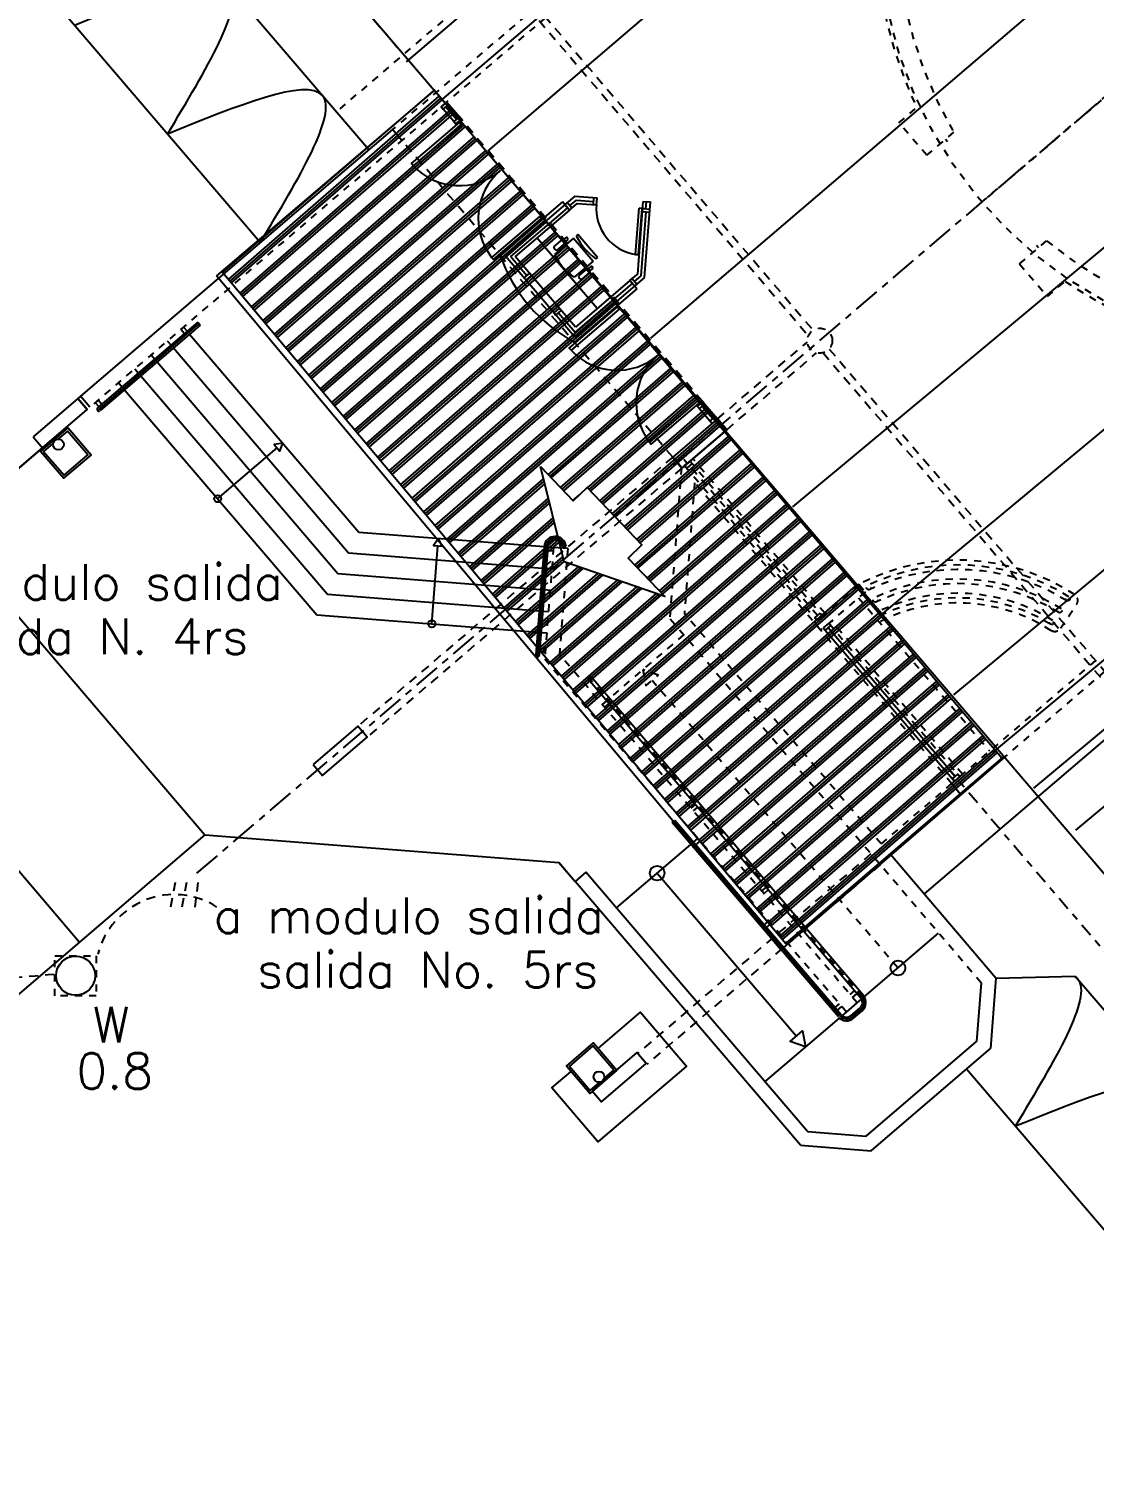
# Model space of a CAD drawing. Extents: x 146 to 670, y 614 to 806.
# Drawn here: x 375.46 to 390.37, y 697.72 to 717.83 of the extents above; entities that cross this region are included whole.
import ezdxf

# ---------------------------------------------------------------- set-up
doc = ezdxf.new("R2010")
doc.units = 0
doc.header["$LTSCALE"] = 0.5
doc.header["$MEASUREMENT"] = 0
for name, pattern in [('CENTER2', [1.125, 0.75, -0.125, 0.125, -0.125]), ('DASHED2', [0.375, 0.25, -0.125]), ('HIDDEN', [0.375, 0.25, -0.125]), ('HIDDEN2', [0.1875, 0.125, -0.0625])]:
    doc.linetypes.add(name, pattern=pattern)
doc.layers.get('0').update_dxf_attribs({"linetype": 'CONTINUOUS'})
for name, color, linetype in [('2', 1, 'CONTINUOUS'), ('6', 7, 'CONTINUOUS'), ('9', 1, 'DASHED2'), ('ALUMBRADO', 5, 'CONTINUOUS'), ('CALLE-PROY', 3, 'DASHED2'), ('EJES', 6, 'CENTER2'), ('escaleras', 1, 'CONTINUOUS'), ('M-ARQ', 1, 'CONTINUOUS'), ('METAL', 1, 'CONTINUOUS'), ('MUEBLES', 1, 'CONTINUOUS'), ('murosbajos', 1, 'CONTINUOUS'), ('paredes', 1, 'CONTINUOUS'), ('pisoplanta', 1, 'CONTINUOUS'), ('PROYECCIONES', 6, 'HIDDEN'), ('PUERTAS', 1, 'CONTINUOUS'), ('talud', 5, 'CONTINUOUS'), ('texturas', 6, 'CONTINUOUS'), ('TOMAS', 4, 'HIDDEN2'), ('tuberia_alumbrado', 3, 'DASHED2'), ('ventana', 1, 'CONTINUOUS'), ('ventanas', 1, 'CONTINUOUS')]:
    doc.layers.add(name, color=color, linetype=linetype)
doc.styles.add('romans', font='romans.shx')

# ---------------------------------------------------------------- blocks, each defined once
blk = doc.blocks.new('SILLA-OFICINA-01')
at = {"color": 0}
for p, q in [((0.21, 0), (-0.21, 0)), ((0.21, 0), (0.21, -0.03)), ((-0.287, -0.153), (-0.287, -0.202)), ((-0.247, -0.153), (-0.247, -0.201)), ((-0.21, 0), (-0.21, -0.03)), ((-0.21, -0.08), (0.21, -0.08)), ((-0.21, -0.08), (-0.21, -0.43)), ((-0.045, -0.08), (-0.045, -0.054)), ((0.045, -0.054), (0.045, -0.08)), ((0.21, -0.08), (0.21, -0.43)), ((0.247, -0.153), (0.247, -0.201)), ((0.287, -0.153), (0.287, -0.202)), ((-0.3, -0.208), (-0.3, -0.37)), ((-0.235, -0.208), (-0.235, -0.37)), ((0.235, -0.208), (0.235, -0.37)), ((0.3, -0.208), (0.3, -0.37))]:
    blk.add_line(p, q, dxfattribs=at)
for centre, radius, start, end in [((-0.267, -0.262), 0.0628, 58.952, 121.0494), ((-0.267, -0.162), 0.0218, 24.6645, 155.1058), ((0, 0.84), 0.895, 256.424, 283.5774), ((0.267, -0.262), 0.0628, 58.9521, 121.0493), ((0.267, -0.162), 0.0218, 24.8958, 155.3367), ((-0.267, -0.316), 0.0628, 238.952, 301.0494), ((0.267, -0.316), 0.0628, 238.952, 301.0493), ((0, 0.439), 0.894, 256.4219, 283.5647)]:
    blk.add_arc(centre, radius, start, end, dxfattribs=at)

msp = doc.modelspace()

# ---------------------------------------------------------------- hatches: boundary and pattern name
at = {"layer": '2'}
h = msp.add_hatch(dxfattribs=at)
h.set_pattern_fill('PLAST', color=256, angle=41, style=0)
h.set_pattern_definition([(41, (2011.3339, -735.46188), (-0.164014757, 0.188677395), []), (41, (2011.3134, -735.4383), (-0.164014757, 0.188677395), []), (41, (2011.2929, -735.4147), (-0.164014757, 0.188677395), [])])
h.paths.add_polyline_path([(382.621, 711.701), (383.08, 711.222), (383.275, 711.408), (384.042, 710.607), (383.848, 710.421), (384.364, 709.882), (382.952, 710.367)], flags=16)
edge = h.paths.add_edge_path()
edge.add_line((389.081, 707.62), (381.131, 716.971))
edge.add_line((381.131, 716.971), (378.168, 714.425))
edge.add_line((378.168, 714.425), (386.056, 705.027))
edge.add_line((386.056, 705.027), (389.097, 707.635))

# ---------------------------------------------------------------- linework, layer by layer
at = {"layer": '2', "ltscale": 2}
for p, q in [((397.172, 731.418, -1221.5), (380.739, 717.368, -1221.5)), ((397.67, 730.887, -1221.5), (381.237, 716.837, -1221.5)), ((398.318, 730.173, -1221.5), (381.885, 716.123, -1221.5)), ((400.594, 727.55, -1221.5), (384.161, 713.499, -1221.5)), ((402.765, 724.976, -1221.5), (386.151, 711.14, -1221.5)), ((404.026, 723.481, -1221.5), (387.412, 709.645, -1221.5)), ((405.018, 722.342, -1221.5), (388.404, 708.506, -1221.5)), ((405.563, 721.534, -1221.5), (388.949, 707.697, -1221.5)), ((406.136, 721.036, -1221.5), (389.522, 707.2, -1221.5)), ((406.726, 720.447, -1221.5), (390.112, 706.611, -1221.5))]:
    msp.add_line(p, q, dxfattribs=at)
at = {"layer": '2'}
msp.add_lwpolyline([(389.081, 707.62), (381.131, 716.971), (378.168, 714.425), (386.056, 705.027), (389.097, 707.635)], dxfattribs=at)
at = {"layer": '6', "ltscale": 2}
msp.add_line((392.692, 703.45, -1221.5), (377.53, 721.184, -1221.5), dxfattribs=at)
msp.add_lwpolyline([(381.14, 716.975), (378.086, 714.373)], dxfattribs=at)
at = {"layer": '6', "ltscale": 2, "elevation": -1221.5}
msp.add_lwpolyline([(389.116, 707.633), (385.986, 704.938), (378.086, 714.373)], dxfattribs=at)
at = {"layer": '6'}
msp.add_lwpolyline([(382.621, 711.701), (383.08, 711.222), (383.275, 711.408), (384.042, 710.607), (383.848, 710.421), (384.364, 709.882), (382.952, 710.367), (382.621, 711.701)], dxfattribs=at)
at = {"layer": '9', "ltscale": 0.8}
for p, q in [((397.922, 723.202, -1221.5), (388.801, 715.404, -1221.5)), ((381.862, 718.464, -1221.5), (379.762, 716.669, -1221.5)), ((382.564, 718.143, -1221.5), (380.55, 716.421, -1221.5)), ((382.694, 717.991, -1221.5), (380.68, 716.269, -1221.5)), ((387.64, 716.516, -1221.5), (387.887, 716.727, -1221.5)), ((388.029, 716.06, -1221.5), (387.64, 716.516, -1221.5)), ((380.699, 716.285, -1221.5), (376.312, 712.535, -1221.5)), ((388.029, 716.06, -1221.5), (388.408, 716.383, -1221.5)), ((388.292, 716.284, -1221.5), (388.318, 716.254, -1221.5)), ((389.329, 714.539, -1221.5), (389.708, 714.863, -1221.5)), ((389.592, 714.764, -1221.5), (389.566, 714.795, -1221.5)), ((389.329, 714.539, -1221.5), (389.719, 714.083, -1221.5)), ((389.719, 714.083, -1221.5), (389.967, 714.295, -1221.5)), ((386.604, 709.648, -1221.5), (384.753, 711.813, -1221.5)), ((384.595, 711.69, -1221.5), (384.43, 709.575, -1221.5)), ((384.639, 711.715, -1221.5), (386.49, 709.55, -1221.5)), ((386.499, 709.616, -1221.5), (384.706, 711.715, -1221.5)), ((384.715, 711.78, -1221.5), (386.566, 709.615, -1221.5)), ((384.779, 711.475, -1221.5), (384.636, 709.642, -1221.5)), ((388.378, 707.265, -1221.5), (384.779, 711.475, -1221.5)), ((382.803, 710.571, -1221.5), (382.68, 709.005, -1221.5)), ((383.002, 710.556, -1221.5), (382.886, 709.072, -1221.5)), ((387.079, 710.054, -1221.5), (386.452, 709.518, -1221.5)), ((387.079, 710.054, -1221.5), (387.17, 709.948, -1221.5)), ((387.17, 709.948, -1221.5), (386.543, 709.412, -1221.5)), ((387.075, 709.866, -1221.5), (388.91, 707.72, -1221.5)), ((388.792, 704.473, -1221.5), (384.43, 709.575, -1221.5)), ((387.39, 706.421, -1221.5), (384.636, 709.642, -1221.5)), ((389.904, 709.438, -1221.5), (390.128, 709.77, -1221.5)), ((386.543, 709.412, -1221.5), (386.452, 709.518, -1221.5)), ((386.657, 709.509, -1221.5), (388.492, 707.363, -1221.5)), ((388.53, 707.395, -1221.5), (386.695, 709.542, -1221.5)), ((384.625, 709.347, -1221.5), (383.584, 708.457, -1221.5)), ((386.904, 704.065, -1221.5), (382.68, 709.005, -1221.5)), ((387.056, 704.195, -1221.5), (382.886, 709.072, -1221.5)), ((390.392, 708.988, -1221.5), (388.378, 707.265, -1221.5)), ((390.522, 708.836, -1221.5), (388.508, 707.113, -1221.5)), ((387.123, 704.278, -1221.5), (383.305, 708.744, -1221.5)), ((387.626, 704.682, -1221.5), (384.184, 708.708, -1221.5)), ((388.378, 707.265, -1221.5), (387.39, 706.421, -1221.5)), ((385.779, 705.812, -1221.5), (385.718, 705.76, -1221.5))]:
    msp.add_line(p, q, dxfattribs=at)
at = {"layer": '9', "ltscale": 0.8, "elevation": -1221.5}
for points in [[(386.461, 709.584), (386.537, 709.649), (386.566, 709.615), (386.49, 709.55)], [(386.61, 709.411), (386.686, 709.476), (386.657, 709.509), (386.581, 709.444)], [(384.055, 708.859), (384.097, 708.633), (384.272, 708.783)]]:
    msp.add_lwpolyline(points, close=True, dxfattribs=at)
at = {"layer": '9', "ltscale": 0.8}
for centre, radius in [((393.362, 719.303, -1221.5), 6), ((386.532, 713.464, -1221.5), 0.175), ((387.217, 710.01, -1221.5), 0.032), ((387.311, 709.836, -1221.5), 0.0321), ((390.003, 709.854, -1221.5), 0.032), ((387.405, 709.663, -1221.5), 0.0321), ((389.891, 709.688, -1221.5), 0.032), ((389.78, 709.522, -1221.5), 0.032)]:
    msp.add_circle(centre, radius, dxfattribs=at)
for centre, radius, start, end in [((393.362, 719.303, -1221.5), 5.75, 315.5185, 125.5415), ((393.362, 719.303, -1221.5), 5.75, 135.5185, 210.5146), ((393.362, 719.303, -1221.5), 6.05, 141.0057, 205.195), ((393.362, 719.303, -1221.5), 5.75, 230.5454, 305.5415), ((393.362, 719.303, -1221.5), 6.05, 235.865, 284.8339), ((388.465, 707.394, -1221.5), 2.999, 56.9949, 117.5246), ((388.467, 707.396, -1221.5), 2.929, 57.9971, 115.5918), ((388.467, 707.396, -1221.5), 2.865, 57.9975, 115.5266), ((388.465, 707.392, -1221.5), 2.735, 57.9975, 115.2945), ((388.465, 707.392, -1221.5), 2.671, 57.9975, 115.2174), ((388.465, 707.394, -1221.5), 2.399, 57.1439, 117.2788), ((388.461, 707.388, -1221.5), 2.54, 58.2952, 114.9432), ((388.461, 707.388, -1221.5), 2.476, 58.2952, 114.851), ((390.045, 709.826, -1221.5), 0.1, 326.064, 56.9949), ((389.821, 709.494, -1221.5), 0.1, 237.1439, 326.064)]:
    msp.add_arc(centre, radius, start, end, dxfattribs=at)
at = {"layer": 'ALUMBRADO'}
msp.add_circle((376.112, 704.574), 0.274, dxfattribs=at)
at = {"layer": 'CALLE-PROY', "color": 5, "linetype": 'Continuous'}
msp.add_line((377.923, 706.545, -1221.5), (360.97, 692.051, -1221.5), dxfattribs=at)
at = {"layer": 'EJES'}
msp.add_line((377.812, 706.008, -1221.5), (399.811, 724.817, -1221.5), dxfattribs=at)
at = {"layer": 'EJES', "ltscale": 0.5}
for p, q in [((384.626, 711.808, -1221.5), (384.677, 711.748, -1221.5)), ((387.983, 707.882, -1221.5), (395.86, 698.668, -1221.5))]:
    msp.add_line(p, q, dxfattribs=at)
at = {"layer": 'escaleras'}
for p, q in [((377.396, 713.462, -1221.5), (377.448, 713.401, -1221.5)), ((377.709, 713.558, -1221.5), (380.08, 710.784, -1221.5)), ((377.168, 713.267, -1221.5), (377.22, 713.206, -1221.5)), ((377.481, 713.363, -1221.5), (379.933, 710.495, -1221.5)), ((376.94, 713.072, -1221.5), (376.992, 713.011, -1221.5)), ((377.253, 713.168, -1221.5), (379.785, 710.205, -1221.5)), ((376.712, 712.877, -1221.5), (376.764, 712.816, -1221.5)), ((377.025, 712.973, -1221.5), (379.638, 709.916, -1221.5)), ((376.797, 712.778, -1221.5), (379.491, 709.627, -1221.5)), ((375.647, 711.966, -1221.5), (374.284, 710.801, -1221.5)), ((378.101, 711.252, -1221.5), (378.934, 711.963, -1221.5)), ((380.08, 710.784, -1221.5), (382.673, 710.582, -1221.5)), ((381.1, 709.501, -1221.5), (381.185, 710.593, -1221.5)), ((379.933, 710.495, -1221.5), (382.65, 710.282, -1221.5)), ((379.785, 710.205, -1221.5), (382.626, 709.983, -1221.5)), ((382.699, 710.279, -1221.5), (382.779, 710.272, -1221.5)), ((382.676, 709.979, -1221.5), (382.756, 709.973, -1221.5)), ((379.638, 709.916, -1221.5), (382.603, 709.684, -1221.5)), ((379.491, 709.627, -1221.5), (382.579, 709.385, -1221.5)), ((382.653, 709.68, -1221.5), (382.732, 709.674, -1221.5)), ((382.629, 709.381, -1221.5), (382.709, 709.375, -1221.5)), ((383.685, 705.522, -1221.5), (384.726, 706.413, -1221.5)), ((384.255, 706.01, -1221.5), (386.205, 703.729, -1221.5)), ((387.154, 704.278, -1221.5), (388.196, 705.17, -1221.5)), ((387.056, 704.195, -1221.5), (387.115, 704.246, -1221.5)), ((385.764, 703.09, -1221.5), (386.806, 703.981, -1221.5)), ((386.845, 704.014, -1221.5), (386.904, 704.065, -1221.5))]:
    msp.add_line(p, q, dxfattribs=at)
at = {"layer": 'escaleras', "color": 5}
for p, q in [((382.723, 710.578, -1221.5), (382.803, 710.571, -1221.5)), ((382.719, 710.528, -1221.5), (382.799, 710.522, -1221.5)), ((383.324, 708.761, -1221.5), (383.286, 708.728, -1221.5)), ((387.104, 704.262, -1221.5), (383.286, 708.728, -1221.5)), ((387.142, 704.295, -1221.5), (383.324, 708.761, -1221.5)), ((383.546, 708.424, -1221.5), (383.485, 708.372, -1221.5)), ((383.578, 708.386, -1221.5), (383.517, 708.334, -1221.5)), ((384.788, 706.971, -1221.5), (384.727, 706.919, -1221.5)), ((384.82, 706.933, -1221.5), (384.759, 706.881, -1221.5)), ((384.466, 706.717, -1221.5), (384.504, 706.749, -1221.5)), ((384.764, 706.445, -1221.5), (384.825, 706.497, -1221.5)), ((384.796, 706.407, -1221.5), (384.857, 706.459, -1221.5)), ((386.959, 704.309, -1221.5), (387.018, 704.36, -1221.5)), ((386.747, 704.128, -1221.5), (386.807, 704.179, -1221.5)), ((386.991, 704.271, -1221.5), (387.05, 704.322, -1221.5)), ((386.78, 704.09, -1221.5), (386.839, 704.141, -1221.5))]:
    msp.add_line(p, q, dxfattribs=at)
at = {"layer": 'escaleras', "elevation": -1221.5}
for points in [[(379.014, 712.031), (378.894, 712.009), (378.973, 711.917)], [(381.193, 710.697), (381.125, 710.597), (381.246, 710.588)], [(386.334, 703.578), (386.117, 703.654), (386.292, 703.804)]]:
    msp.add_lwpolyline(points, close=True, dxfattribs=at)
at = {"layer": 'escaleras'}
for centre, radius in [((378.101, 711.252, -1221.5), 0.05), ((381.1, 709.501, -1221.5), 0.05), ((384.255, 706.01, -1221.5), 0.103), ((387.626, 704.682, -1221.5), 0.103)]:
    msp.add_circle(centre, radius, dxfattribs=at)
at = {"layer": 'METAL'}
for centre in [(375.872, 712.011, -1221.5), (383.44, 703.159, -1221.5)]:
    msp.add_circle(centre, 0.075, dxfattribs=at)
at = {"layer": 'MUEBLES'}
msp.add_line((381.307, 716.805, -1221.5), (381.326, 716.821, -1221.5), dxfattribs=at)
msp.add_line((381.307, 716.805, -1221.5), (381.326, 716.821, -1221.5), dxfattribs=at)
at = {"layer": 'MUEBLES', "elevation": -1221.5}
for points in [[(381.307, 716.805), (381.231, 716.74), (381.26, 716.707), (381.336, 716.772)], [(381.485, 716.597), (381.409, 716.532), (381.437, 716.499), (381.513, 716.564)], [(382.963, 715.369), (383.028, 715.293), (383.061, 715.321), (382.996, 715.397)], [(382.466, 714.41), (382.39, 714.345), (382.419, 714.312), (382.495, 714.377)], [(383.937, 714.229), (383.872, 714.305), (383.906, 714.333), (383.971, 714.257)], [(382.885, 713.921), (382.809, 713.856), (382.837, 713.822), (382.913, 713.887)], [(384.921, 712.578), (384.845, 712.513), (384.817, 712.546), (384.893, 712.611)], [(385.099, 712.37), (385.023, 712.305), (384.994, 712.338), (385.07, 712.403)], [(384.744, 711.747), (384.668, 711.682), (384.639, 711.715), (384.715, 711.78)]]:
    msp.add_lwpolyline(points, close=True, dxfattribs=at)
at = {"layer": 'MUEBLES'}
msp.add_arc((384.14, 715.389, -1221.5), 2.208, 199.2907, 241.7693, dxfattribs=at)
at = {"layer": 'murosbajos'}
for p, q in [((380.55, 716.421, -1221.5), (376.182, 712.687, -1221.5)), ((376.144, 712.654, -1221.5), (376.274, 712.502, -1221.5)), ((383.002, 710.556, -1221.5), (382.803, 710.571, -1221.5)), ((388.508, 707.113, -1221.5), (387.52, 706.269, -1221.5)), ((388.998, 704.54, -1221.5), (387.52, 706.269, -1221.5)), ((383.257, 706.023, -1221.5), (383.105, 705.893, -1221.5)), ((386.36, 702.393, -1221.5), (383.257, 706.023, -1221.5)), ((386.262, 702.2, -1221.5), (383.105, 705.893, -1221.5)), ((388.792, 704.473, -1221.5), (388.728, 703.651, -1221.5)), ((388.998, 704.54, -1221.5), (388.921, 703.553, -1221.5)), ((386.904, 704.065, -1221.5), (387.056, 704.195, -1221.5)), ((387.182, 702.329, -1221.5), (388.728, 703.651, -1221.5)), ((387.249, 702.123, -1221.5), (388.921, 703.553, -1221.5)), ((386.36, 702.393, -1221.5), (387.182, 702.329, -1221.5)), ((386.262, 702.2, -1221.5), (387.249, 702.123, -1221.5))]:
    msp.add_line(p, q, dxfattribs=at)
at = {"layer": 'murosbajos', "color": 6}
for p, q in [((377.84, 713.703, -1221.5), (376.418, 712.487, -1221.5)), ((382.698, 710.58, -1221.5), (382.577, 709.038, -1221.5)), ((386.811, 704.012, -1221.5), (384.485, 706.733, -1221.5)), ((386.988, 703.998, -1221.5), (387.109, 704.102, -1221.5))]:
    msp.add_line(p, q, dxfattribs=at)
at = {"layer": 'murosbajos', "color": 5}
for p, q in [((377.823, 713.722, -1221.5), (376.421, 712.523, -1221.5)), ((377.856, 713.684, -1221.5), (376.454, 712.485, -1221.5)), ((377.586, 713.624, -1221.5), (377.638, 713.563, -1221.5)), ((377.624, 713.656, -1221.5), (377.676, 713.596, -1221.5)), ((377.823, 713.722, -1221.5), (377.856, 713.684, -1221.5)), ((376.44, 712.539, -1221.5), (376.388, 712.6, -1221.5)), ((376.478, 712.571, -1221.5), (376.426, 712.632, -1221.5)), ((382.673, 710.582, -1221.5), (382.554, 709.065, -1221.5)), ((382.723, 710.578, -1221.5), (382.604, 709.061, -1221.5)), ((382.929, 710.583, -1221.5), (382.979, 710.589, -1221.5)), ((382.608, 709.111, -1221.5), (382.688, 709.105, -1221.5)), ((382.612, 709.161, -1221.5), (382.692, 709.155, -1221.5)), ((386.792, 703.996, -1221.5), (384.466, 706.717, -1221.5)), ((386.83, 704.028, -1221.5), (384.504, 706.749, -1221.5)), ((385.779, 705.812, -1221.5), (385.718, 705.76, -1221.5)), ((385.811, 705.774, -1221.5), (385.75, 705.722, -1221.5)), ((385.755, 705.286, -1221.5), (385.816, 705.338, -1221.5)), ((385.755, 705.286, -1221.5), (385.816, 705.338, -1221.5)), ((385.787, 705.248, -1221.5), (385.848, 705.3, -1221.5)), ((386.971, 704.017, -1221.5), (387.093, 704.121, -1221.5)), ((387.004, 703.979, -1221.5), (387.125, 704.083, -1221.5))]:
    msp.add_line(p, q, dxfattribs=at)
for centre, radius, start, end in [((376.437, 712.504, -1221.5), 0.025, 130.53, 310.53), ((382.826, 710.57, -1221.5), 0.154, 7.1921, 175.53), ((382.826, 710.57, -1221.5), 0.104, 7.1921, 175.53), ((382.579, 709.063, -1221.5), 0.025, 175.53, 355.53), ((387.028, 704.197, -1221.5), 0.1, 310.53, 40.53), ((387.028, 704.197, -1221.5), 0.15, 310.53, 40.53), ((386.906, 704.093, -1221.5), 0.15, 220.53, 310.53), ((386.906, 704.093, -1221.5), 0.1, 220.53, 310.53)]:
    msp.add_arc(centre, radius, start, end, dxfattribs=at)
at = {"layer": 'murosbajos', "color": 6}
for centre, radius, start, end in [((382.826, 710.57, -1221.5), 0.129, 7.1921, 175.53), ((387.028, 704.197, -1221.5), 0.125, 310.53, 40.53), ((386.906, 704.093, -1221.5), 0.125, 220.53, 310.53)]:
    msp.add_arc(centre, radius, start, end, dxfattribs=at)
at = {"layer": 'paredes'}
for p, q in [((380.68, 716.269, -1221.5), (380.55, 716.421, -1221.5)), ((385.099, 712.37, -1221.5), (384.472, 711.834, -1221.5)), ((385.229, 712.218, -1221.5), (384.602, 711.682, -1221.5)), ((385.099, 712.37, -1221.5), (385.229, 712.218, -1221.5)), ((384.601, 711.683, -1221.5), (384.472, 711.834, -1221.5)), ((388.378, 707.265, -1221.5), (388.508, 707.113, -1221.5)), ((388.394, 707.246, -1221.5), (388.485, 707.14, -1221.5))]:
    msp.add_line(p, q, dxfattribs=at)
at = {"layer": 'paredes', "color": 1}
msp.add_line((376.182, 712.687, -1221.5), (376.144, 712.654, -1221.5), dxfattribs=at)
at = {"layer": 'paredes', "color": 3}
msp.add_line((376.312, 712.535, -1221.5), (376.182, 712.687, -1221.5), dxfattribs=at)
at = {"layer": 'paredes', "elevation": -1221.5}
for points in [[(375.517, 712.118), (375.647, 711.966), (376.274, 712.502), (376.144, 712.654)], [(384.472, 711.834), (384.602, 711.682), (385.229, 712.218), (385.099, 712.37)], [(379.439, 707.531), (379.569, 707.379), (380.196, 707.915), (380.066, 708.067)], [(383.345, 702.963), (383.475, 702.81), (384.102, 703.347), (383.972, 703.499)]]:
    msp.add_lwpolyline(points, close=True, dxfattribs=at)
at = {"layer": 'pisoplanta'}
for p, q in [((374.284, 710.801, -1221.5), (377.923, 706.545, -1221.5)), ((377.923, 706.545, -1221.5), (382.878, 706.158, -1221.5)), ((383.108, 705.889, -1221.5), (382.878, 706.158, -1221.5))]:
    msp.add_line(p, q, dxfattribs=at)
at = {"layer": 'pisoplanta', "elevation": -1221.5}
msp.add_lwpolyline([(383.047, 703.234), (382.781, 703.007), (383.431, 702.247), (384.666, 703.303), (384.016, 704.063), (383.427, 703.559)], dxfattribs=at)
at = {"layer": 'PROYECCIONES'}
for p, q in [((377.999, 723.483, -1221.5), (386.439, 713.612, -1221.5)), ((377.923, 723.418, -1221.5), (386.372, 713.535, -1221.5)), ((384.893, 712.611, -1221.5), (381.513, 716.564, -1221.5)), ((384.472, 711.834, -1221.5), (380.68, 716.269, -1221.5)), ((385.099, 712.37, -1221.5), (386.358, 713.446, -1221.5)), ((385.229, 712.218, -1221.5), (386.488, 713.294, -1221.5)), ((386.578, 713.295, -1221.5), (391.66, 707.35, -1221.5)), ((386.664, 713.348, -1221.5), (391.737, 707.415, -1221.5)), ((384.472, 711.834, -1221.5), (380.066, 708.067, -1221.5)), ((384.602, 711.682, -1221.5), (380.196, 707.915, -1221.5)), ((387.247, 706.279, -1221.5), (383.982, 703.487, -1221.5)), ((387.377, 706.127, -1221.5), (384.112, 703.335, -1221.5))]:
    msp.add_line(p, q, dxfattribs=at)
at = {"layer": 'PROYECCIONES', "color": 1, "ltscale": 2}
msp.add_line((377.53, 721.184, -1221.5), (381.158, 716.941, -1221.5), dxfattribs=at)
at = {"layer": 'PUERTAS', "elevation": -1221.5}
for points in [[(380.839, 715.915), (380.813, 715.945), (381.485, 716.52), (381.511, 716.489)], [(381.937, 714.63), (381.963, 714.6), (382.635, 715.175), (382.609, 715.205)], [(383.049, 713.331), (383.023, 713.361), (383.695, 713.936), (383.721, 713.905)], [(384.147, 712.046), (384.173, 712.016), (384.845, 712.59), (384.819, 712.621)]]:
    msp.add_lwpolyline(points, close=True, dxfattribs=at)
at = {"layer": 'PUERTAS'}
for centre, start, end in [((381.485, 716.52, -1221.5), 223.1205, 310.53), ((382.635, 715.175, -1221.5), 130.53, 217.9395), ((383.695, 713.936, -1221.5), 223.1205, 310.53), ((384.845, 712.59, -1221.5), 130.53, 217.9395)]:
    msp.add_arc(centre, 0.885, start, end, dxfattribs=at)
at = {"layer": 'talud'}
for p, q in [((378.697, 714.837, -1221.5), (371.403, 723.369, -1221.5)), ((380.217, 716.137, -1221.5), (374.223, 723.148, -1221.5)), ((388.998, 704.54, -1221.5), (390.109, 704.568, -1221.5)), ((390.109, 704.568, -1221.5), (394.186, 699.799, -1221.5)), ((388.588, 703.268, -1221.5), (393.966, 696.979, -1221.5))]:
    msp.add_line(p, q, dxfattribs=at)
at = {"layer": 'texturas', "color": 5}
for p, q in [((374.049, 710.6, -1221.5), (375.647, 711.966, -1221.5)), ((377.923, 706.545, -1221.5), (382.878, 706.158, -1221.5)), ((382.878, 706.158, -1221.5), (383.105, 705.893, -1221.5))]:
    msp.add_line(p, q, dxfattribs=at)
at = {"layer": 'texturas', "color": 1, "linetype": 'Continuous'}
msp.add_line((372.529, 709.3, -1221.5), (376.168, 705.045, -1221.5), dxfattribs=at)
at = {"layer": 'texturas', "color": 1}
msp.add_line((390.746, 708.073, -1221.5), (387.991, 705.718, -1221.5), dxfattribs=at)
at = {"layer": 'texturas'}
for points in [[(377.398, 716.357, -1221.5), (378.268, 718.417, -1221.5), (376.098, 717.877, -1221.5)], [(378.697, 714.837, -1221.5), (379.568, 716.897, -1221.5), (377.398, 716.357, -1221.5)], [(389.271, 702.47, -1221.5), (391.441, 703.01, -1221.5), (390.57, 700.95, -1221.5)]]:
    msp.add_spline(points, degree=3, dxfattribs=at)
msp.add_open_spline([(390.103, 704.563, -1221.5), (390.118, 704.554, -1221.5), (390.385, 704.322, -1221.5), (389.814, 703.373, -1221.5), (389.271, 702.47, -1221.5)], degree=3, knots=[2.124265, 2.124265, 2.124265, 2.124265, 2.236068, 4.472136, 4.472136, 4.472136, 4.472136], dxfattribs=at)
at = {"layer": 'TOMAS'}
msp.add_lwpolyline([(375.823, 704.851), (376.402, 704.851), (376.402, 704.292), (375.823, 704.292)], close=True, dxfattribs=at)
at = {"layer": 'tuberia_alumbrado'}
for p, q in [((377.508, 705.879), (377.429, 705.483)), ((377.666, 705.879), (377.587, 705.457)), ((377.825, 705.879), (377.772, 705.457))]:
    msp.add_line(p, q, dxfattribs=at)
msp.add_arc((377.494, 704.608), 1.102, 57.2969, 165.9635, dxfattribs=at)
msp.add_spline([(366.496, 704.37), (367.523, 704.332), (370.568, 705.929), (374.374, 704.598), (375.82, 704.598)], degree=3, dxfattribs=at)
at = {"layer": 'ventana'}
for p, q in [((381.409, 716.532, -1221.5), (381.231, 716.74, -1221.5)), ((381.532, 716.542, -1221.5), (381.307, 716.805, -1221.5)), ((381.513, 716.564, -1221.5), (381.437, 716.499, -1221.5)), ((382.93, 715.407, -1221.5), (382.056, 714.66, -1221.5)), ((383.104, 715.489, -1221.5), (382.127, 714.654, -1221.5)), ((383.028, 715.293, -1221.5), (382.93, 715.407, -1221.5)), ((383.104, 715.489, -1221.5), (383.413, 715.465, -1221.5)), ((383.362, 715.369, -1221.5), (383.369, 715.469, -1221.5)), ((383.405, 715.365, -1221.5), (383.413, 715.465, -1221.5)), ((383.982, 714.398, -1221.5), (384.061, 715.414, -1221.5)), ((384.061, 715.414, -1221.5), (384.161, 715.407, -1221.5)), ((384.078, 714.349, -1221.5), (384.161, 715.407, -1221.5)), ((384.097, 715.311, -1221.5), (384.105, 715.411, -1221.5)), ((383.028, 715.293, -1221.5), (382.268, 714.643, -1221.5)), ((383.061, 715.321, -1221.5), (383.137, 715.386, -1221.5)), ((383.137, 715.386, -1221.5), (383.405, 715.365, -1221.5)), ((383.953, 714.672, -1221.5), (384.004, 715.319, -1221.5)), ((383.993, 714.669, -1221.5), (384.044, 715.316, -1221.5)), ((384.054, 715.315, -1221.5), (384.004, 715.319, -1221.5)), ((384.05, 715.271, -1221.5), (384.15, 715.263, -1221.5)), ((384.054, 715.315, -1221.5), (384.153, 715.307, -1221.5)), ((383.416, 713.915, -1221.5), (382.572, 714.903, -1221.5)), ((383.101, 713.514, -1221.5), (382.127, 714.654, -1221.5)), ((383.112, 713.655, -1221.5), (382.268, 714.643, -1221.5)), ((383.953, 714.672, -1221.5), (383.993, 714.669, -1221.5)), ((384.078, 714.349, -1221.5), (383.101, 713.514, -1221.5)), ((383.872, 714.305, -1221.5), (383.112, 713.655, -1221.5)), ((383.97, 714.191, -1221.5), (383.872, 714.305, -1221.5)), ((383.906, 714.333, -1221.5), (383.982, 714.398, -1221.5)), ((383.97, 714.191, -1221.5), (383.096, 713.443, -1221.5)), ((384.893, 712.611, -1221.5), (384.817, 712.546, -1221.5)), ((384.836, 712.524, -1221.5), (385.023, 712.305, -1221.5)), ((384.921, 712.578, -1221.5), (385.07, 712.403, -1221.5)), ((386.581, 709.444, -1221.5), (388.416, 707.298, -1221.5))]:
    msp.add_line(p, q, dxfattribs=at)
at = {"layer": 'ventana', "color": 1}
for p, q in [((381.298, 716.739, -1221.5), (381.447, 716.565, -1221.5)), ((385.032, 712.371, -1221.5), (384.883, 712.545, -1221.5))]:
    msp.add_line(p, q, dxfattribs=at)
at = {"layer": 'ventana', "color": 6}
for p, q in [((383.032, 715.355, -1221.5), (383.124, 715.433, -1221.5)), ((383.124, 715.433, -1221.5), (383.365, 715.414, -1221.5)), ((382.999, 715.326, -1221.5), (382.201, 714.644, -1221.5)), ((384.03, 714.374, -1221.5), (384.1, 715.267, -1221.5)), ((382.432, 714.373, -1221.5), (382.201, 714.644, -1221.5)), ((383.905, 714.267, -1221.5), (383.107, 713.584, -1221.5)), ((383.938, 714.295, -1221.5), (384.03, 714.374, -1221.5)), ((382.875, 713.855, -1221.5), (383.107, 713.584, -1221.5)), ((388.427, 707.362, -1221.5), (386.648, 709.443, -1221.5))]:
    msp.add_line(p, q, dxfattribs=at)
at = {"layer": 'ventana'}
msp.add_arc((384.053, 715.314, -1221.5), 0.65, 174.9238, 261.1183, dxfattribs=at)
at = {"layer": 'ventanas', "color": 6, "elevation": -1221.5}
for points in [[(376.003, 712.243), (375.623, 711.918), (375.948, 711.538), (376.328, 711.863)], [(383.69, 703.252), (383.31, 702.927), (382.985, 703.307), (383.365, 703.632)]]:
    msp.add_lwpolyline(points, close=True, dxfattribs=at)
for points in [[(375.799, 712.029), (375.665, 711.914), (375.951, 711.58), (376.285, 711.866), (375.999, 712.2), (375.865, 712.085)], [(383.447, 703.084), (383.313, 702.969), (383.027, 703.304), (383.361, 703.59), (383.647, 703.255), (383.513, 703.14)]]:
    msp.add_lwpolyline(points, dxfattribs=at)
at = {"layer": 'ventanas', "elevation": -1221.5}
msp.add_lwpolyline([(388.389, 707.329), (388.465, 707.394), (388.494, 707.361), (388.418, 707.296)], close=True, dxfattribs=at)

# ---------------------------------------------------------------- block references
at = {"layer": 'M-ARQ', "rotation": 310.5299999999618}
msp.add_blockref('SILLA-OFICINA-01', (383.281, 714.791, -1221.5), dxfattribs=at)

# ---------------------------------------------------------------- texts
at = {"layer": 'TOMAS', "color": 3, "style": 'romans'}
for s, p in [('a modulo salida', (373.55, 709.837)), ('salida N. 4rs', (374.159, 709.077)), ('a modulo salida', (378.045, 705.169)), ('salida No. 5rs', (378.654, 704.409)), ('W', (376.353, 703.637)), ('0.8', (376.124, 702.988))]:
    msp.add_text(s, height=0.5, dxfattribs=at).set_placement(p)

doc.saveas('drawing.dxf')
